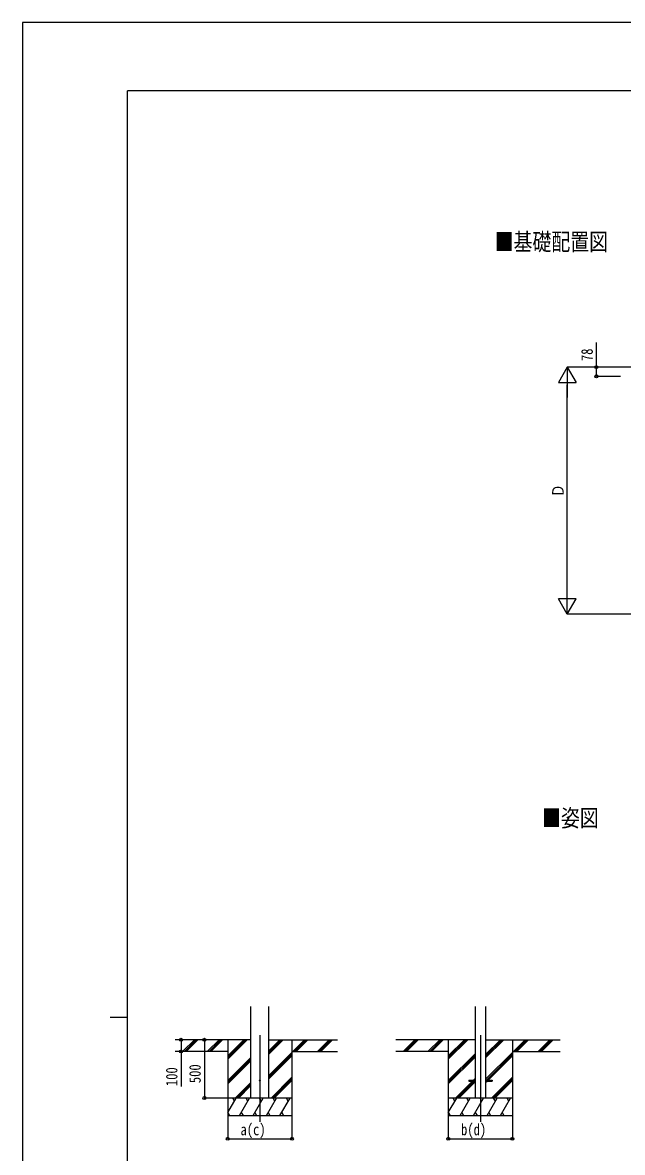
# Model space of a CAD drawing. Units: millimetres, scale not verified. Extents: x -12615 to 12615, y -8910 to 8910.
# Drawn here: x -12615 to -7471, y -787 to 8910 of the extents above; entities that cross this region are included whole.
import ezdxf
from ezdxf.enums import TextEntityAlignment as Align

# ---------------------------------------------------------------- set-up
doc = ezdxf.new("R2010")
doc.units = ezdxf.units.MM
doc.header["$LTSCALE"] = 40
for name, color, linetype in [('0-2_USER1', 3, 'Continuous'), ('0-3_YKK_12', 2, 'Continuous'), ('0-4_YKK_13', 4, 'Continuous'), ('0-5_YKK_A1', 4, 'Continuous'), ('0-6_YKK_D', 6, 'Continuous'), ('0-7_YKK_ZWAK', 7, 'Continuous')]:
    doc.layers.add(name, color=color, linetype=linetype)
doc.styles.add('ＭＳ ゴシック', font='')
doc.styles.get('ＭＳ ゴシック').set_extended_font_data('MS Gothic')

msp = doc.modelspace()

# ---------------------------------------------------------------- linework, layer by layer
at = {"layer": '0-3_YKK_12'}
for p, q in [((-10580.77, 218.05), (-10580.77, -525.27)), ((-8689.2, 218.05), (-8689.2, -525.27))]:
    msp.add_line(p, q, dxfattribs=at)
at = {"layer": '0-4_YKK_13'}
for p, q in [((-8789.2, -165.68), (-8789.2, -174.68)), ((-8789.2, -165.68), (-8734.4, -165.68)), ((-8789.2, -174.68), (-8734.4, -174.68)), ((-8644, -165.68), (-8589.2, -165.68)), ((-8644, -174.68), (-8589.2, -174.68)), ((-8589.2, -165.68), (-8589.2, -174.68))]:
    msp.add_line(p, q, dxfattribs=at)
msp.add_circle((-10580.77, -170.18), 5, dxfattribs=at)
at = {"layer": '0-5_YKK_A1'}
for p, q in [((-10658.52, -320.18), (-10658.52, 465.17)), ((-10503.02, -320.18), (-10503.02, 465.17)), ((-8734.4, 465.17), (-8734.4, -320.18)), ((-8644, 465.17), (-8644, -320.18)), ((-10658.52, 179.82), (-11306.72, 179.82)), ((-11240.04, 81.22), (-11141.44, 179.82)), ((-11227.3, 79.82), (-11127.3, 179.82)), ((-11213.15, 79.82), (-11113.15, 179.82)), ((-11027.9, 81.22), (-10929.31, 179.82)), ((-11015.16, 79.82), (-10915.16, 179.82)), ((-11001.02, 79.82), (-10901.02, 179.82)), ((-10855.77, 179.82), (-10855.77, -470.18)), ((-10855.77, 12.94), (-10688.89, 179.82)), ((-10855.77, 27.08), (-10703.03, 179.82)), ((-10855.77, 41.22), (-10717.17, 179.82)), ((-10503.02, 57.32), (-10380.52, 179.82)), ((-10503.02, 71.46), (-10394.66, 179.82)), ((-10503.02, 85.6), (-10408.81, 179.82)), ((-10503.02, 179.82), (-9915.15, 179.82)), ((-10305.77, 179.82), (-10305.77, -470.18)), ((-10296.67, 79.82), (-10196.67, 179.82)), ((-10282.53, 79.82), (-10182.53, 179.82)), ((-10268.39, 79.82), (-10168.39, 179.82)), ((-10084.54, 79.82), (-9984.54, 179.82)), ((-10070.4, 79.82), (-9970.4, 179.82)), ((-10056.26, 79.82), (-9956.26, 179.82)), ((-8734.4, 179.82), (-9415.15, 179.82)), ((-9348.47, 81.22), (-9249.87, 179.82)), ((-9335.73, 79.82), (-9235.73, 179.82)), ((-9321.58, 79.82), (-9221.58, 179.82)), ((-9136.33, 81.22), (-9037.74, 179.82)), ((-9123.59, 79.82), (-9023.59, 179.82)), ((-9109.45, 79.82), (-9009.45, 179.82)), ((-8964.2, 179.82), (-8964.2, -470.18)), ((-8964.2, 12.94), (-8797.32, 179.82)), ((-8964.2, 27.08), (-8811.46, 179.82)), ((-8964.2, 41.22), (-8825.6, 179.82)), ((-8644, 24.77), (-8488.95, 179.82)), ((-8644, 38.91), (-8503.09, 179.82)), ((-8644, 53.05), (-8517.24, 179.82)), ((-8644, 179.82), (-8005.99, 179.82)), ((-8414.2, 179.82), (-8414.2, -470.18)), ((-8405.1, 79.82), (-8305.1, 179.82)), ((-8390.96, 79.82), (-8290.96, 179.82)), ((-8376.82, 79.82), (-8276.82, 179.82)), ((-8192.97, 79.82), (-8092.97, 179.82)), ((-8178.83, 79.82), (-8078.83, 179.82)), ((-8164.69, 79.82), (-8064.69, 179.82)), ((-10855.77, 79.82), (-11306.72, 79.82)), ((-10855.77, -170.91), (-10658.52, 26.34)), ((-10855.77, -185.05), (-10658.52, 12.2)), ((-10503.02, -126.53), (-10305.77, 70.72)), ((-10503.02, -140.67), (-10305.77, 56.58)), ((-10503.02, -154.81), (-10305.77, 42.43)), ((-10305.77, 79.82), (-9915.15, 79.82)), ((-8964.2, 79.82), (-9415.15, 79.82)), ((-8964.2, -170.91), (-8734.4, 58.89)), ((-8964.2, -185.05), (-8734.4, 44.74)), ((-8964.2, -199.2), (-8734.4, 30.6)), ((-8644, -159.08), (-8414.2, 70.72)), ((-8636.46, -165.68), (-8414.2, 56.58)), ((-8622.32, -165.68), (-8414.2, 42.43)), ((-8414.2, 79.82), (-8005.99, 79.82)), ((-10855.77, -199.2), (-10658.52, -1.95)), ((-10792.91, -320.18), (-10658.52, -185.79)), ((-10484.55, -320.18), (-10305.77, -141.41)), ((-10470.4, -320.18), (-10305.77, -155.55)), ((-10456.26, -320.18), (-10305.77, -169.7)), ((-8901.34, -320.18), (-8755.84, -174.68)), ((-8887.2, -320.18), (-8741.7, -174.68)), ((-8873.06, -320.18), (-8734.4, -181.53)), ((-8746.84, -165.68), (-8734.4, -153.24)), ((-8644, -187.36), (-8631.32, -174.68)), ((-8592.98, -320.18), (-8414.2, -141.41)), ((-8578.83, -320.18), (-8414.2, -155.55)), ((-8564.69, -320.18), (-8414.2, -169.7)), ((-10778.77, -320.18), (-10658.52, -199.94)), ((-10764.63, -320.18), (-10658.52, -214.08)), ((-10305.77, -320.18), (-10855.77, -320.18)), ((-10855.77, -445.63), (-10783.34, -320.18)), ((-10798.34, -346.17), (-10813.35, -320.18)), ((-10754.48, -470.18), (-10667.87, -320.18)), ((-10682.87, -346.17), (-10697.87, -320.18)), ((-10639, -470.18), (-10552.4, -320.18)), ((-10567.4, -346.17), (-10582.41, -320.18)), ((-10523.54, -470.18), (-10436.93, -320.18)), ((-10451.93, -346.17), (-10466.93, -320.18)), ((-10408.06, -470.18), (-10321.46, -320.18)), ((-10336.46, -346.17), (-10351.46, -320.18)), ((-8414.2, -320.18), (-8964.2, -320.18)), ((-8964.2, -445.63), (-8891.77, -320.18)), ((-8906.77, -346.17), (-8921.78, -320.18)), ((-8862.9, -470.18), (-8776.3, -320.18)), ((-8791.3, -346.17), (-8806.3, -320.18)), ((-8747.43, -470.18), (-8660.83, -320.18)), ((-8675.83, -346.17), (-8690.83, -320.18)), ((-8631.96, -470.18), (-8545.36, -320.18)), ((-8560.36, -346.17), (-8575.36, -320.18)), ((-8516.49, -470.18), (-8429.89, -320.18)), ((-8444.89, -346.17), (-8459.89, -320.18)), ((-10855.77, -470.18), (-10305.77, -470.18)), ((-10854.95, -444.2), (-10839.95, -470.18)), ((-10739.48, -444.2), (-10724.48, -470.18)), ((-10624.01, -444.2), (-10609.01, -470.18)), ((-10508.54, -444.2), (-10493.54, -470.18)), ((-10393.07, -444.2), (-10378.07, -470.18)), ((-8964.2, -470.18), (-8414.2, -470.18)), ((-8963.38, -444.2), (-8948.38, -470.18)), ((-8847.91, -444.2), (-8832.91, -470.18)), ((-8732.44, -444.2), (-8717.44, -470.18)), ((-8616.96, -444.2), (-8601.97, -470.18)), ((-8501.5, -444.2), (-8486.5, -470.18))]:
    msp.add_line(p, q, dxfattribs=at)
at = {"layer": '0-6_YKK_D'}
for p, q in [((-7943.32, 5951.67), (-8018.32, 5821.76)), ((-7217.32, 5951.67), (-7944.32, 5951.67)), ((-7943.32, 5951.67), (-7868.32, 5821.76)), ((-7943.32, 5951.67), (-7943.32, 5691.86)), ((-7217.32, 5951.67), (-7694.32, 5951.67)), ((-8018.32, 5821.76), (-7868.32, 5821.76)), ((-7485.76, 5873.87), (-7694.32, 5873.87)), ((-7943.32, 3983.29), (-7943.32, 5801.67)), ((-7943.32, 3833.29), (-7943.32, 4093.1)), ((-7943.32, 3833.29), (-8018.32, 3963.19)), ((-7868.32, 3963.19), (-8018.32, 3963.19)), ((-7943.32, 3833.29), (-7868.32, 3963.19)), ((-7217.32, 3833.29), (-7944.32, 3833.29)), ((-11241.11, 179.82), (-11256.77, 179.82)), ((-11055.77, 179.82), (-11055.77, -320.18)), ((-11241.11, 79.82), (-11256.77, 79.82)), ((-10856.77, -320.18), (-11056.77, -320.18)), ((-10855.77, -470.18), (-10855.77, -671.18)), ((-10305.77, -470.18), (-10305.77, -671.18)), ((-8964.2, -470.18), (-8964.2, -671.18)), ((-8414.2, -470.18), (-8414.2, -671.18)), ((-10855.77, -670.18), (-10305.77, -670.18)), ((-8964.2, -670.18), (-8414.2, -670.18))]:
    msp.add_line(p, q, dxfattribs=at)
for points in [[(-7693.32, 5873.87), (-7693.32, 5951.67), (-7693.32, 6165.07)], [(-11255.77, 179.82), (-11255.77, 79.82), (-11255.77, -219.98)]]:
    msp.add_lwpolyline(points, dxfattribs=at)
for centre in [(-7693.32, 5951.67), (-7693.32, 5873.87), (-11255.77, 179.82), (-11055.77, 179.82), (-11255.77, 79.82), (-11055.77, -320.18), (-10855.77, -670.18), (-10305.77, -670.18), (-8964.2, -670.18), (-8414.2, -670.18)]:
    msp.add_circle(centre, 12.75, dxfattribs=at)
at = {"layer": '0-7_YKK_ZWAK'}
for p, q in [((11685.06, 8325), (-11714.94, 8325)), ((-11714.94, -7575), (-11714.94, 8325)), ((-11864.94, 375), (-11714.94, 375))]:
    msp.add_line(p, q, dxfattribs=at)
msp.add_lwpolyline([(-12615, -8910), (12615, -8910), (12615, 8910), (-12615, 8910)], close=True, dxfattribs=at)

# ---------------------------------------------------------------- texts
at = {"layer": '0-2_USER1', "style": 'ＭＳ ゴシック', "width": 0.8}
for s, p in [('■基礎配置図', (-8566.36, 6910.08)), ('■姿図', (-8160.13, 1964.41))]:
    msp.add_text(s, height=148.5, dxfattribs=at).set_placement(p, align=Align.BOTTOM_LEFT)
at = {"layer": '0-6_YKK_D', "style": 'ＭＳ ゴシック', "width": 0.8}
for s, p in [('78', (-7695.32, 6004.67)), ('Ｄ', (-7944.32, 4838.48)), ('100', (-11257.77, -217.98)), ('500', (-11057.77, -192.58))]:
    msp.add_text(s, height=98.97, rotation=90, dxfattribs=at).set_placement(p, align=Align.BOTTOM_LEFT)
for s, p in [('a(c)', (-10746.37, -669.38)), ('b(d)', (-8854.8, -669.38))]:
    msp.add_text(s, height=98.97, dxfattribs=at).set_placement(p, align=Align.BOTTOM_LEFT)

doc.saveas('drawing.dxf')
